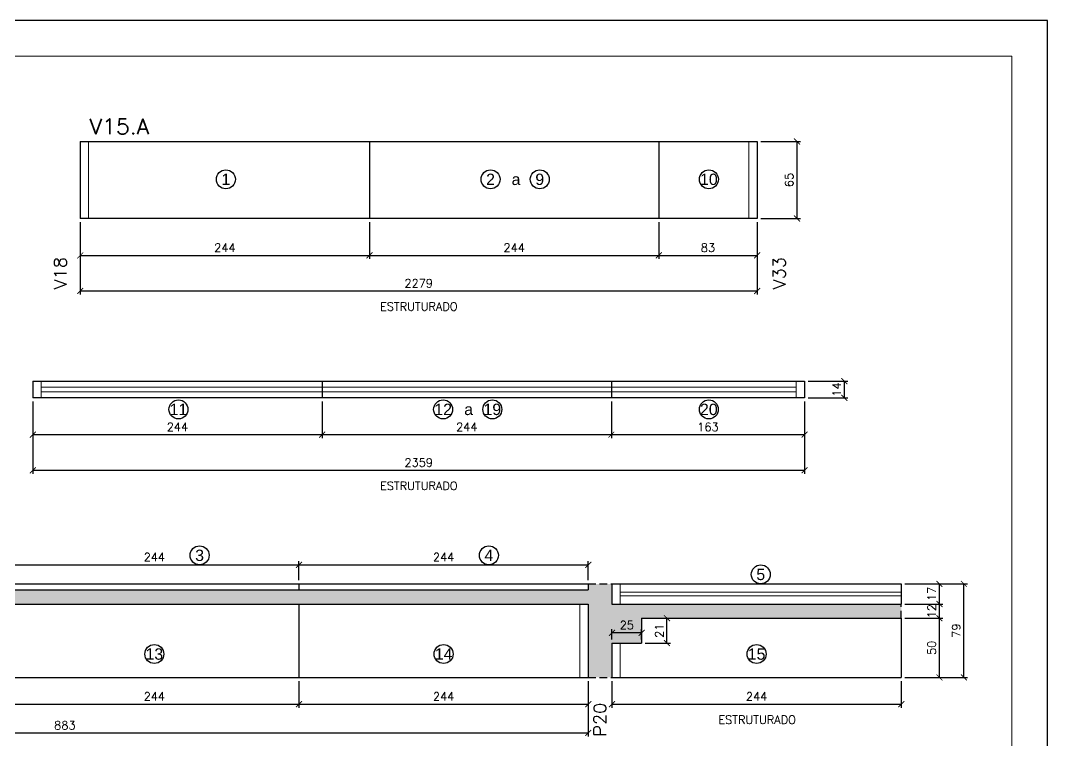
# Model space of a CAD drawing. Extents: x -23436 to 4767, y -4638 to 9755.
# Drawn here: x -16888 to -16021, y 1075 to 1682 of the extents above; entities that cross this region are included whole.
import ezdxf
from ezdxf.enums import TextEntityAlignment as Align

# ---------------------------------------------------------------- set-up
doc = ezdxf.new("R2010")
doc.units = 0
doc.header["$PDMODE"] = 2
doc.header["$PDSIZE"] = 10
doc.linetypes.add('HIDDEN', pattern=[9.525, 6.35, -3.175])
doc.layers.get('0').update_dxf_attribs({"lineweight": 13})
doc.layers.get('Defpoints').update_dxf_attribs({"lineweight": 13})
for name, color, linetype in [('Concreto', 250, 'HIDDEN'), ('Cota', 4, 'Continuous'), ('MB Logo', 255, 'Continuous'), ('Painéis', 200, 'Continuous'), ('Romaneio', 10, 'Continuous')]:
    doc.layers.add(name, color=color, linetype=linetype)
for name, color, linetype, lineweight in [('FOLHA MB', 7, 'Continuous', 13), ('Sarr 2.2x7', 40, 'Continuous', 9), ('Texto Seção', 7, 'Continuous', 15)]:
    doc.layers.add(name, color=color, linetype=linetype, lineweight=lineweight)
doc.layers.add('Laje_Perimetro', color=7, linetype='Continuous', plot=False)
doc.styles.add('ARIAL', font='arial.ttf', dxfattribs={"oblique": 15, "height": 25})
doc.styles.add('REGUA-120', font='ROMANS.shx', dxfattribs={"height": 15})
doc.styles.add('ROMANS', font='romans.shx')
doc.dimstyles.new('Cota Paínel', dxfattribs={"dimtxt": 7, "dimasz": 5, "dimexe": 3, "dimexo": 3, "dimgap": 3, "dimtad": 1, "dimdec": 1, "dimzin": 12, "dimdsep": 46, "dimtxsty": 'ROMANS', "dimblk": 'ARCHTICK', "dimcen": 0, "dimclrd": 4, "dimclre": 4, "dimclrt": 1, "dimadec": 1, "dimazin": 3, "dimtfac": 1, "dimtdec": 1, "dimtmove": 0, "dimatfit": 3, "dimldrblk": 'OBLIQUE', "dimfxl": 1, "dimtolj": 1, "dimtzin": 12, "dimarcsym": 0})

# ---------------------------------------------------------------- blocks, each defined once
blk = doc.blocks.new('A$C169d8357')
at = {"layer": 'FOLHA MB', "color": 1}
for points in [[(0, 1199.94), (0, 149.94), (1485.02, 149.94), (1485.02, 1199.94)], [(70, 1169.94), (70, 179.94), (1455.02, 179.94), (1455.02, 1169.94)]]:
    blk.add_lwpolyline(points, close=True, dxfattribs=at)
blk = doc.blocks.new('_ArchTick')
at = {"color": 0, "linetype": 'ByBlock', "const_width": 0.15}
blk.add_lwpolyline([(-0.5, -0.5), (0.5, 0.5)], dxfattribs=at)
blk = doc.blocks.new('*D896')
at = {"layer": 'Cota', "color": 4, "lineweight": -2, "transparency": 16777216}
for p, q in [((-16223.2, 1377.87), (-16189.68, 1377.87)), ((-16192.68, 1363.87), (-16192.68, 1377.87)), ((-16223.2, 1363.87), (-16189.68, 1363.87))]:
    blk.add_line(p, q, dxfattribs=at)
at = {"layer": 'Defpoints', "color": 0, "transparency": 16777216}
for p in [(-16226.2, 1377.87), (-16192.68, 1377.87), (-16226.2, 1363.87)]:
    blk.add_point(p, dxfattribs=at)
at = {"layer": 'Cota', "color": 4, "lineweight": -2, "transparency": 16777216, "xscale": 5, "yscale": 5, "zscale": 5}
for p, rotation in [((-16192.68, 1377.87), 90), ((-16192.68, 1363.87), 270)]:
    blk.add_blockref('_ArchTick', p, dxfattribs=dict(at, rotation=rotation))
at = {"layer": 'Cota', "color": 1, "transparency": 16777216, "insert": (-16199.18, 1370.87), "char_height": 7, "attachment_point": 5, "rotation": 90, "style": 'ROMANS'}
blk.add_mtext('\\A1;14', dxfattribs=at)
blk = doc.blocks.new('_OBLIQUE')
at = {"color": 0, "linetype": 'ByBlock', "lineweight": -2}
for p, q in [((0, 0), (-1, 0)), ((-0.5, -0.5), (0.5, 0.5))]:
    blk.add_line(p, q, dxfattribs=at)
blk = doc.blocks.new('*D897')
at = {"layer": 'Cota', "color": 4, "lineweight": -2, "transparency": 16777216}
for p, q in [((-16263.2, 1580.16), (-16229.68, 1580.16)), ((-16232.68, 1580.16), (-16232.68, 1515.16)), ((-16263.2, 1515.16), (-16229.68, 1515.16))]:
    blk.add_line(p, q, dxfattribs=at)
at = {"layer": 'Defpoints', "color": 0, "transparency": 16777216}
for p in [(-16266.2, 1580.16), (-16266.2, 1515.16), (-16232.68, 1515.16)]:
    blk.add_point(p, dxfattribs=at)
at = {"layer": 'Cota', "color": 4, "lineweight": -2, "transparency": 16777216, "xscale": 5, "yscale": 5, "zscale": 5}
for p, rotation in [((-16232.68, 1580.16), 90), ((-16232.68, 1515.16), 270)]:
    blk.add_blockref('_ArchTick', p, dxfattribs=dict(at, rotation=rotation))
at = {"layer": 'Cota', "color": 1, "transparency": 16777216, "insert": (-16239.18, 1547.66), "char_height": 7, "attachment_point": 5, "rotation": 90, "style": 'ROMANS'}
blk.add_mtext('\\A1;65', dxfattribs=at)
blk = doc.blocks.new('*D898')
at = {"layer": 'Cota', "color": 4, "lineweight": -2, "transparency": 16777216}
for p, q in [((-16877.2, 1360.87), (-16877.2, 1329.77)), ((-16633.2, 1360.87), (-16633.2, 1329.77)), ((-16877.2, 1332.77), (-16633.2, 1332.77))]:
    blk.add_line(p, q, dxfattribs=at)
at = {"layer": 'Defpoints', "color": 0, "transparency": 16777216}
for p in [(-16877.2, 1363.87), (-16633.2, 1363.87), (-16633.2, 1332.77)]:
    blk.add_point(p, dxfattribs=at)
at = {"layer": 'Cota', "color": 4, "lineweight": -2, "transparency": 16777216, "xscale": 5, "yscale": 5, "zscale": 5, "rotation": 180}
blk.add_blockref('_ArchTick', (-16877.2, 1332.77), dxfattribs=at)
at = {"layer": 'Cota', "color": 4, "lineweight": -2, "transparency": 16777216, "xscale": 5, "yscale": 5, "zscale": 5}
blk.add_blockref('_ArchTick', (-16633.2, 1332.77), dxfattribs=at)
at = {"layer": 'Cota', "color": 1, "transparency": 16777216, "insert": (-16755.2, 1339.27), "char_height": 7, "attachment_point": 5, "style": 'ROMANS'}
blk.add_mtext('\\A1;244', dxfattribs=at)
blk = doc.blocks.new('*D899')
at = {"layer": 'Cota', "color": 4, "lineweight": -2, "transparency": 16777216}
for p, q in [((-16633.2, 1360.87), (-16633.2, 1329.77)), ((-16389.2, 1360.87), (-16389.2, 1329.77)), ((-16633.2, 1332.77), (-16389.2, 1332.77))]:
    blk.add_line(p, q, dxfattribs=at)
at = {"layer": 'Defpoints', "color": 0, "transparency": 16777216}
for p in [(-16633.2, 1363.87), (-16389.2, 1363.87), (-16389.2, 1332.77)]:
    blk.add_point(p, dxfattribs=at)
at = {"layer": 'Cota', "color": 4, "lineweight": -2, "transparency": 16777216, "xscale": 5, "yscale": 5, "zscale": 5, "rotation": 180}
blk.add_blockref('_ArchTick', (-16633.2, 1332.77), dxfattribs=at)
at = {"layer": 'Cota', "color": 4, "lineweight": -2, "transparency": 16777216, "xscale": 5, "yscale": 5, "zscale": 5}
blk.add_blockref('_ArchTick', (-16389.2, 1332.77), dxfattribs=at)
at = {"layer": 'Cota', "color": 1, "transparency": 16777216, "insert": (-16511.2, 1339.27), "char_height": 7, "attachment_point": 5, "style": 'ROMANS'}
blk.add_mtext('\\A1;244', dxfattribs=at)
blk = doc.blocks.new('*D903')
at = {"layer": 'Cota', "color": 4, "lineweight": -2, "transparency": 16777216}
for p, q in [((-16877.2, 1360.87), (-16877.2, 1299.72)), ((-16226.2, 1360.87), (-16226.2, 1299.72)), ((-16877.2, 1302.72), (-16226.2, 1302.72))]:
    blk.add_line(p, q, dxfattribs=at)
at = {"layer": 'Defpoints', "color": 0, "transparency": 16777216}
for p in [(-16877.2, 1363.87), (-16226.2, 1363.87), (-16226.2, 1302.72)]:
    blk.add_point(p, dxfattribs=at)
at = {"layer": 'Cota', "color": 4, "lineweight": -2, "transparency": 16777216, "xscale": 5, "yscale": 5, "zscale": 5, "rotation": 180}
blk.add_blockref('_ArchTick', (-16877.2, 1302.72), dxfattribs=at)
at = {"layer": 'Cota', "color": 4, "lineweight": -2, "transparency": 16777216, "xscale": 5, "yscale": 5, "zscale": 5}
blk.add_blockref('_ArchTick', (-16226.2, 1302.72), dxfattribs=at)
at = {"layer": 'Cota', "color": 1, "transparency": 16777216, "insert": (-16551.7, 1309.22), "char_height": 7, "attachment_point": 5, "style": 'ROMANS'}
blk.add_mtext('\\A1;2359', dxfattribs=at)
blk = doc.blocks.new('*D900')
at = {"layer": 'Cota', "color": 4, "lineweight": -2, "transparency": 16777216}
for p, q in [((-16837.2, 1512.16), (-16837.2, 1481.06)), ((-16593.2, 1512.16), (-16593.2, 1481.06)), ((-16837.2, 1484.06), (-16593.2, 1484.06))]:
    blk.add_line(p, q, dxfattribs=at)
at = {"layer": 'Defpoints', "color": 0, "transparency": 16777216}
for p in [(-16837.2, 1515.16), (-16593.2, 1515.16), (-16593.2, 1484.06)]:
    blk.add_point(p, dxfattribs=at)
at = {"layer": 'Cota', "color": 4, "lineweight": -2, "transparency": 16777216, "xscale": 5, "yscale": 5, "zscale": 5, "rotation": 180}
blk.add_blockref('_ArchTick', (-16837.2, 1484.06), dxfattribs=at)
at = {"layer": 'Cota', "color": 4, "lineweight": -2, "transparency": 16777216, "xscale": 5, "yscale": 5, "zscale": 5}
blk.add_blockref('_ArchTick', (-16593.2, 1484.06), dxfattribs=at)
at = {"layer": 'Cota', "color": 1, "transparency": 16777216, "insert": (-16715.2, 1490.56), "char_height": 7, "attachment_point": 5, "style": 'ROMANS'}
blk.add_mtext('\\A1;244', dxfattribs=at)
blk = doc.blocks.new('*D901')
at = {"layer": 'Cota', "color": 4, "lineweight": -2, "transparency": 16777216}
for p, q in [((-16593.2, 1512.16), (-16593.2, 1481.06)), ((-16349.2, 1512.16), (-16349.2, 1481.06)), ((-16593.2, 1484.06), (-16349.2, 1484.06))]:
    blk.add_line(p, q, dxfattribs=at)
at = {"layer": 'Defpoints', "color": 0, "transparency": 16777216}
for p in [(-16593.2, 1515.16), (-16349.2, 1515.16), (-16349.2, 1484.06)]:
    blk.add_point(p, dxfattribs=at)
at = {"layer": 'Cota', "color": 4, "lineweight": -2, "transparency": 16777216, "xscale": 5, "yscale": 5, "zscale": 5, "rotation": 180}
blk.add_blockref('_ArchTick', (-16593.2, 1484.06), dxfattribs=at)
at = {"layer": 'Cota', "color": 4, "lineweight": -2, "transparency": 16777216, "xscale": 5, "yscale": 5, "zscale": 5}
blk.add_blockref('_ArchTick', (-16349.2, 1484.06), dxfattribs=at)
at = {"layer": 'Cota', "color": 1, "transparency": 16777216, "insert": (-16471.2, 1490.56), "char_height": 7, "attachment_point": 5, "style": 'ROMANS'}
blk.add_mtext('\\A1;244', dxfattribs=at)
blk = doc.blocks.new('*D902')
at = {"layer": 'Cota', "color": 4, "lineweight": -2, "transparency": 16777216}
for p, q in [((-16837.2, 1512.16), (-16837.2, 1451.01)), ((-16266.2, 1512.16), (-16266.2, 1451.01)), ((-16837.2, 1454.01), (-16266.2, 1454.01))]:
    blk.add_line(p, q, dxfattribs=at)
at = {"layer": 'Defpoints', "color": 0, "transparency": 16777216}
for p in [(-16837.2, 1515.16), (-16266.2, 1515.16), (-16266.2, 1454.01)]:
    blk.add_point(p, dxfattribs=at)
at = {"layer": 'Cota', "color": 4, "lineweight": -2, "transparency": 16777216, "xscale": 5, "yscale": 5, "zscale": 5, "rotation": 180}
blk.add_blockref('_ArchTick', (-16837.2, 1454.01), dxfattribs=at)
at = {"layer": 'Cota', "color": 4, "lineweight": -2, "transparency": 16777216, "xscale": 5, "yscale": 5, "zscale": 5}
blk.add_blockref('_ArchTick', (-16266.2, 1454.01), dxfattribs=at)
at = {"layer": 'Cota', "color": 1, "transparency": 16777216, "insert": (-16551.7, 1460.51), "char_height": 7, "attachment_point": 5, "style": 'ROMANS'}
blk.add_mtext('\\A1;2279', dxfattribs=at)
blk = doc.blocks.new('*D904')
at = {"layer": 'Cota', "color": 4, "lineweight": -2, "transparency": 16777216}
for p, q in [((-16389.2, 1360.87), (-16389.2, 1329.77)), ((-16226.2, 1360.87), (-16226.2, 1329.77)), ((-16389.2, 1332.77), (-16226.2, 1332.77))]:
    blk.add_line(p, q, dxfattribs=at)
at = {"layer": 'Defpoints', "color": 0, "transparency": 16777216}
for p in [(-16389.2, 1363.87), (-16226.2, 1363.87), (-16226.2, 1332.77)]:
    blk.add_point(p, dxfattribs=at)
at = {"layer": 'Cota', "color": 4, "lineweight": -2, "transparency": 16777216, "xscale": 5, "yscale": 5, "zscale": 5, "rotation": 180}
blk.add_blockref('_ArchTick', (-16389.2, 1332.77), dxfattribs=at)
at = {"layer": 'Cota', "color": 4, "lineweight": -2, "transparency": 16777216, "xscale": 5, "yscale": 5, "zscale": 5}
blk.add_blockref('_ArchTick', (-16226.2, 1332.77), dxfattribs=at)
at = {"layer": 'Cota', "color": 1, "transparency": 16777216, "insert": (-16307.7, 1339.27), "char_height": 7, "attachment_point": 5, "style": 'ROMANS'}
blk.add_mtext('\\A1;163', dxfattribs=at)
blk = doc.blocks.new('*D905')
at = {"layer": 'Cota', "color": 4, "lineweight": -2, "transparency": 16777216}
for p, q in [((-16349.2, 1512.16), (-16349.2, 1481.06)), ((-16266.2, 1512.16), (-16266.2, 1481.06)), ((-16349.2, 1484.06), (-16266.2, 1484.06))]:
    blk.add_line(p, q, dxfattribs=at)
at = {"layer": 'Defpoints', "color": 0, "transparency": 16777216}
for p in [(-16349.2, 1515.16), (-16266.2, 1515.16), (-16266.2, 1484.06)]:
    blk.add_point(p, dxfattribs=at)
at = {"layer": 'Cota', "color": 4, "lineweight": -2, "transparency": 16777216, "xscale": 5, "yscale": 5, "zscale": 5, "rotation": 180}
blk.add_blockref('_ArchTick', (-16349.2, 1484.06), dxfattribs=at)
at = {"layer": 'Cota', "color": 4, "lineweight": -2, "transparency": 16777216, "xscale": 5, "yscale": 5, "zscale": 5}
blk.add_blockref('_ArchTick', (-16266.2, 1484.06), dxfattribs=at)
at = {"layer": 'Cota', "color": 1, "transparency": 16777216, "insert": (-16307.7, 1490.56), "char_height": 7, "attachment_point": 5, "style": 'ROMANS'}
blk.add_mtext('\\A1;83', dxfattribs=at)
blk = doc.blocks.new('*D908')
at = {"layer": 'Cota', "color": 4, "lineweight": -2, "transparency": 16777216}
for p, q in [((-16896.7, 1124.85), (-16896.7, 1102.33)), ((-16652.7, 1124.85), (-16652.7, 1102.33)), ((-16896.7, 1105.33), (-16652.7, 1105.33))]:
    blk.add_line(p, q, dxfattribs=at)
at = {"layer": 'Defpoints', "color": 0, "transparency": 16777216}
for p in [(-16896.7, 1127.85), (-16652.7, 1127.85), (-16652.7, 1105.33)]:
    blk.add_point(p, dxfattribs=at)
at = {"layer": 'Cota', "color": 4, "lineweight": -2, "transparency": 16777216, "xscale": 5, "yscale": 5, "zscale": 5, "rotation": 180}
blk.add_blockref('_ArchTick', (-16896.7, 1105.33), dxfattribs=at)
at = {"layer": 'Cota', "color": 4, "lineweight": -2, "transparency": 16777216, "xscale": 5, "yscale": 5, "zscale": 5}
blk.add_blockref('_ArchTick', (-16652.7, 1105.33), dxfattribs=at)
at = {"layer": 'Cota', "color": 1, "transparency": 16777216, "insert": (-16774.7, 1111.83), "char_height": 7, "attachment_point": 5, "style": 'ROMANS'}
blk.add_mtext('\\A1;244', dxfattribs=at)
blk = doc.blocks.new('*D909')
at = {"layer": 'Cota', "color": 4, "lineweight": -2, "transparency": 16777216}
for p, q in [((-16652.7, 1124.85), (-16652.7, 1102.33)), ((-16408.7, 1124.85), (-16408.7, 1102.33)), ((-16652.7, 1105.33), (-16408.7, 1105.33))]:
    blk.add_line(p, q, dxfattribs=at)
at = {"layer": 'Defpoints', "color": 0, "transparency": 16777216}
for p in [(-16652.7, 1127.85), (-16408.7, 1127.85), (-16408.7, 1105.33)]:
    blk.add_point(p, dxfattribs=at)
at = {"layer": 'Cota', "color": 4, "lineweight": -2, "transparency": 16777216, "xscale": 5, "yscale": 5, "zscale": 5, "rotation": 180}
blk.add_blockref('_ArchTick', (-16652.7, 1105.33), dxfattribs=at)
at = {"layer": 'Cota', "color": 4, "lineweight": -2, "transparency": 16777216, "xscale": 5, "yscale": 5, "zscale": 5}
blk.add_blockref('_ArchTick', (-16408.7, 1105.33), dxfattribs=at)
at = {"layer": 'Cota', "color": 1, "transparency": 16777216, "insert": (-16530.7, 1111.83), "char_height": 7, "attachment_point": 5, "style": 'ROMANS'}
blk.add_mtext('\\A1;244', dxfattribs=at)
blk = doc.blocks.new('*D910')
at = {"layer": 'Cota', "color": 4, "lineweight": -2, "transparency": 16777216}
for p, q in [((-16388.7, 1124.85), (-16388.7, 1102.33)), ((-16144.7, 1124.85), (-16144.7, 1102.33)), ((-16388.7, 1105.33), (-16144.7, 1105.33))]:
    blk.add_line(p, q, dxfattribs=at)
at = {"layer": 'Defpoints', "color": 0, "transparency": 16777216}
for p in [(-16388.7, 1127.85), (-16144.7, 1127.85), (-16144.7, 1105.33)]:
    blk.add_point(p, dxfattribs=at)
at = {"layer": 'Cota', "color": 4, "lineweight": -2, "transparency": 16777216, "xscale": 5, "yscale": 5, "zscale": 5, "rotation": 180}
blk.add_blockref('_ArchTick', (-16388.7, 1105.33), dxfattribs=at)
at = {"layer": 'Cota', "color": 4, "lineweight": -2, "transparency": 16777216, "xscale": 5, "yscale": 5, "zscale": 5}
blk.add_blockref('_ArchTick', (-16144.7, 1105.33), dxfattribs=at)
at = {"layer": 'Cota', "color": 1, "transparency": 16777216, "insert": (-16266.7, 1111.83), "char_height": 7, "attachment_point": 5, "style": 'ROMANS'}
blk.add_mtext('\\A1;244', dxfattribs=at)
blk = doc.blocks.new('*D917')
at = {"layer": 'Cota', "color": 4, "lineweight": -2, "transparency": 16777216}
for p, q in [((-17291.7, 1124.85), (-17291.7, 1078.01)), ((-16408.7, 1124.85), (-16408.7, 1078.01)), ((-17291.7, 1081.01), (-16408.7, 1081.01))]:
    blk.add_line(p, q, dxfattribs=at)
at = {"layer": 'Defpoints', "color": 0, "transparency": 16777216}
for p in [(-17291.7, 1127.85), (-16408.7, 1127.85), (-16408.7, 1081.01)]:
    blk.add_point(p, dxfattribs=at)
at = {"layer": 'Cota', "color": 4, "lineweight": -2, "transparency": 16777216, "xscale": 5, "yscale": 5, "zscale": 5, "rotation": 180}
blk.add_blockref('_ArchTick', (-17291.7, 1081.01), dxfattribs=at)
at = {"layer": 'Cota', "color": 4, "lineweight": -2, "transparency": 16777216, "xscale": 5, "yscale": 5, "zscale": 5}
blk.add_blockref('_ArchTick', (-16408.7, 1081.01), dxfattribs=at)
at = {"layer": 'Cota', "color": 1, "transparency": 16777216, "insert": (-16850.2, 1087.51), "char_height": 7, "attachment_point": 5, "style": 'ROMANS'}
blk.add_mtext('\\A1;883', dxfattribs=at)
blk = doc.blocks.new('*D922')
at = {"layer": 'Cota', "color": 4, "lineweight": -2, "transparency": 16777216}
for p, q in [((-16141.7, 1177.85), (-16109.48, 1177.85)), ((-16112.48, 1127.85), (-16112.48, 1177.85)), ((-16141.7, 1127.85), (-16109.48, 1127.85))]:
    blk.add_line(p, q, dxfattribs=at)
at = {"layer": 'Defpoints', "color": 0, "transparency": 16777216}
for p in [(-16144.7, 1177.85), (-16112.48, 1177.85), (-16144.7, 1127.85)]:
    blk.add_point(p, dxfattribs=at)
at = {"layer": 'Cota', "color": 4, "lineweight": -2, "transparency": 16777216, "xscale": 5, "yscale": 5, "zscale": 5}
for p, rotation in [((-16112.48, 1177.85), 90), ((-16112.48, 1127.85), 270)]:
    blk.add_blockref('_ArchTick', p, dxfattribs=dict(at, rotation=rotation))
at = {"layer": 'Cota', "color": 1, "transparency": 16777216, "insert": (-16118.98, 1152.85), "char_height": 7, "attachment_point": 5, "rotation": 90, "style": 'ROMANS'}
blk.add_mtext('\\A1;50', dxfattribs=at)
blk = doc.blocks.new('*D923')
at = {"layer": 'Cota', "color": 4, "lineweight": -2, "transparency": 16777216}
for p, q in [((-16141.7, 1189.85), (-16109.48, 1189.85)), ((-16112.48, 1177.85), (-16112.48, 1189.85)), ((-16141.7, 1177.85), (-16109.48, 1177.85))]:
    blk.add_line(p, q, dxfattribs=at)
at = {"layer": 'Defpoints', "color": 0, "transparency": 16777216}
for p in [(-16144.7, 1189.85), (-16112.48, 1189.85), (-16144.7, 1177.85)]:
    blk.add_point(p, dxfattribs=at)
at = {"layer": 'Cota', "color": 4, "lineweight": -2, "transparency": 16777216, "xscale": 5, "yscale": 5, "zscale": 5}
for p, rotation in [((-16112.48, 1189.85), 90), ((-16112.48, 1177.85), 270)]:
    blk.add_blockref('_ArchTick', p, dxfattribs=dict(at, rotation=rotation))
at = {"layer": 'Cota', "color": 1, "transparency": 16777216, "insert": (-16118.98, 1183.85), "char_height": 7, "attachment_point": 5, "rotation": 90, "style": 'ROMANS'}
blk.add_mtext('\\A1;12', dxfattribs=at)
blk = doc.blocks.new('*D924')
at = {"layer": 'Cota', "color": 4, "lineweight": -2, "transparency": 16777216}
for p, q in [((-16141.7, 1206.85), (-16109.48, 1206.85)), ((-16112.48, 1189.85), (-16112.48, 1206.85)), ((-16141.7, 1189.85), (-16109.48, 1189.85))]:
    blk.add_line(p, q, dxfattribs=at)
at = {"layer": 'Defpoints', "color": 0, "transparency": 16777216}
for p in [(-16144.7, 1206.85), (-16112.48, 1206.85), (-16144.7, 1189.85)]:
    blk.add_point(p, dxfattribs=at)
at = {"layer": 'Cota', "color": 4, "lineweight": -2, "transparency": 16777216, "xscale": 5, "yscale": 5, "zscale": 5}
for p, rotation in [((-16112.48, 1206.85), 90), ((-16112.48, 1189.85), 270)]:
    blk.add_blockref('_ArchTick', p, dxfattribs=dict(at, rotation=rotation))
at = {"layer": 'Cota', "color": 1, "transparency": 16777216, "insert": (-16118.98, 1198.35), "char_height": 7, "attachment_point": 5, "rotation": 90, "style": 'ROMANS'}
blk.add_mtext('\\A1;17', dxfattribs=at)
blk = doc.blocks.new('*D925')
at = {"layer": 'Cota', "color": 4, "lineweight": -2, "transparency": 16777216}
for p, q in [((-16141.7, 1206.85), (-16088.86, 1206.85)), ((-16091.86, 1127.85), (-16091.86, 1206.85)), ((-16141.7, 1127.85), (-16088.86, 1127.85))]:
    blk.add_line(p, q, dxfattribs=at)
at = {"layer": 'Defpoints', "color": 0, "transparency": 16777216}
for p in [(-16144.7, 1206.85), (-16091.86, 1206.85), (-16144.7, 1127.85)]:
    blk.add_point(p, dxfattribs=at)
at = {"layer": 'Cota', "color": 4, "lineweight": -2, "transparency": 16777216, "xscale": 5, "yscale": 5, "zscale": 5}
for p, rotation in [((-16091.86, 1206.85), 90), ((-16091.86, 1127.85), 270)]:
    blk.add_blockref('_ArchTick', p, dxfattribs=dict(at, rotation=rotation))
at = {"layer": 'Cota', "color": 1, "transparency": 16777216, "insert": (-16098.36, 1167.35), "char_height": 7, "attachment_point": 5, "rotation": 90, "style": 'ROMANS'}
blk.add_mtext('\\A1;79', dxfattribs=at)
blk = doc.blocks.new('*D926')
at = {"layer": 'Cota', "color": 4, "lineweight": -2, "transparency": 16777216}
for p, q in [((-16360.7, 1177.85), (-16339.34, 1177.85)), ((-16342.34, 1156.85), (-16342.34, 1177.85)), ((-16360.7, 1156.85), (-16339.34, 1156.85))]:
    blk.add_line(p, q, dxfattribs=at)
at = {"layer": 'Defpoints', "color": 0, "transparency": 16777216}
for p in [(-16363.7, 1177.85), (-16342.34, 1177.85), (-16363.7, 1156.85)]:
    blk.add_point(p, dxfattribs=at)
at = {"layer": 'Cota', "color": 4, "lineweight": -2, "transparency": 16777216, "xscale": 5, "yscale": 5, "zscale": 5}
for p, rotation in [((-16342.34, 1177.85), 90), ((-16342.34, 1156.85), 270)]:
    blk.add_blockref('_ArchTick', p, dxfattribs=dict(at, rotation=rotation))
at = {"layer": 'Cota', "color": 1, "transparency": 16777216, "insert": (-16348.84, 1167.35), "char_height": 7, "attachment_point": 5, "rotation": 90, "style": 'ROMANS'}
blk.add_mtext('\\A1;21', dxfattribs=at)
blk = doc.blocks.new('*D927')
at = {"layer": 'Cota', "color": 4, "lineweight": -2, "transparency": 16777216}
for p, q in [((-16388.7, 1159.85), (-16388.7, 1168.52)), ((-16363.7, 1165.52), (-16388.7, 1165.52)), ((-16363.7, 1159.85), (-16363.7, 1168.52))]:
    blk.add_line(p, q, dxfattribs=at)
at = {"layer": 'Defpoints', "color": 0, "transparency": 16777216}
for p in [(-16388.7, 1165.52), (-16388.7, 1156.85), (-16363.7, 1156.85)]:
    blk.add_point(p, dxfattribs=at)
at = {"layer": 'Cota', "color": 4, "lineweight": -2, "transparency": 16777216, "xscale": 5, "yscale": 5, "zscale": 5, "rotation": 180}
blk.add_blockref('_ArchTick', (-16388.7, 1165.52), dxfattribs=at)
at = {"layer": 'Cota', "color": 4, "lineweight": -2, "transparency": 16777216, "xscale": 5, "yscale": 5, "zscale": 5}
blk.add_blockref('_ArchTick', (-16363.7, 1165.52), dxfattribs=at)
at = {"layer": 'Cota', "color": 1, "transparency": 16777216, "insert": (-16376.2, 1172.02), "char_height": 7, "attachment_point": 5, "style": 'ROMANS'}
blk.add_mtext('\\A1;25', dxfattribs=at)
blk = doc.blocks.new('*D936')
at = {"layer": 'Cota', "color": 4, "lineweight": -2, "transparency": 16777216}
for p, q in [((-16896.7, 1209.85), (-16896.7, 1225.93)), ((-16896.7, 1222.93), (-16652.7, 1222.93)), ((-16652.7, 1209.85), (-16652.7, 1225.93))]:
    blk.add_line(p, q, dxfattribs=at)
at = {"layer": 'Defpoints', "color": 0, "transparency": 16777216}
for p in [(-16652.7, 1222.93), (-16896.7, 1206.85), (-16652.7, 1206.85)]:
    blk.add_point(p, dxfattribs=at)
at = {"layer": 'Cota', "color": 4, "lineweight": -2, "transparency": 16777216, "xscale": 5, "yscale": 5, "zscale": 5, "rotation": 180}
blk.add_blockref('_ArchTick', (-16896.7, 1222.93), dxfattribs=at)
at = {"layer": 'Cota', "color": 4, "lineweight": -2, "transparency": 16777216, "xscale": 5, "yscale": 5, "zscale": 5}
blk.add_blockref('_ArchTick', (-16652.7, 1222.93), dxfattribs=at)
at = {"layer": 'Cota', "color": 1, "transparency": 16777216, "insert": (-16774.7, 1229.43), "char_height": 7, "attachment_point": 5, "style": 'ROMANS'}
blk.add_mtext('\\A1;244', dxfattribs=at)
blk = doc.blocks.new('*D937')
at = {"layer": 'Cota', "color": 4, "lineweight": -2, "transparency": 16777216}
for p, q in [((-16652.7, 1209.85), (-16652.7, 1225.93)), ((-16652.7, 1222.93), (-16408.7, 1222.93)), ((-16408.7, 1209.85), (-16408.7, 1225.93))]:
    blk.add_line(p, q, dxfattribs=at)
at = {"layer": 'Defpoints', "color": 0, "transparency": 16777216}
for p in [(-16408.7, 1222.93), (-16652.7, 1206.85), (-16408.7, 1206.85)]:
    blk.add_point(p, dxfattribs=at)
at = {"layer": 'Cota', "color": 4, "lineweight": -2, "transparency": 16777216, "xscale": 5, "yscale": 5, "zscale": 5, "rotation": 180}
blk.add_blockref('_ArchTick', (-16652.7, 1222.93), dxfattribs=at)
at = {"layer": 'Cota', "color": 4, "lineweight": -2, "transparency": 16777216, "xscale": 5, "yscale": 5, "zscale": 5}
blk.add_blockref('_ArchTick', (-16408.7, 1222.93), dxfattribs=at)
at = {"layer": 'Cota', "color": 1, "transparency": 16777216, "insert": (-16530.7, 1229.43), "char_height": 7, "attachment_point": 5, "style": 'ROMANS'}
blk.add_mtext('\\A1;244', dxfattribs=at)

msp = doc.modelspace()

# ---------------------------------------------------------------- hatches: boundary and pattern name
at = {"layer": 'Concreto'}
h = msp.add_hatch(dxfattribs=at)
h.set_pattern_fill('AR-CONC', color=256, scale=2.5)
h.set_pattern_definition([(50, (0, 47.933), (17.931505, -1.568803), [1.875, -20.625]), (355, (0, 47.933), (-3.468783, 18.804803), [1.5, -16.5]), (100.45144, (1.494, 47.803), (14.462721, 17.236), [1.593505, -17.528553]), (46.1842, (0, 52.933), (26.681033, -4.137982), [2.8125, -30.9375]), (96.63564, (2.223, 52.589), (23.36655, 24.352965), [2.39026, -26.292844]), (351.18416, (0, 52.933), (23.36655, 24.352965), [2.25, -24.75]), (21, (2.5, 51.683), (14.922676, -10.065472), [1.875, -20.625]), (326, (2.5, 51.683), (6.082883, 18.128751), [1.5, -16.5]), (71.45144, (3.744, 50.845), (21.00556, 8.063279), [1.593505, -17.528553]), (37.5, (0, 47.9334), (0.3039964, 8.3223463), [0, -16.3, 0, -16.75, 0, -16.5625]), (7.5, (0, 47.933), (6.5767384, 9.860293), [0, -9.55, 0, -15.925, 0, -6.3125]), (327.5, (-5.575, 47.9334), (13.345561, -0.5638718), [0, -6.25, 0, -19.5, 0, -25.875]), (317.5, (-8.075, 47.933), (14.579654, 2.5026246), [0, -8.125, 0, -12.95, 0, -18.375])])
h.paths.add_polyline_path([(-16363.7, 1177.85), (-16144.7, 1177.85), (-16144.7, 1189.85), (-16381.7, 1189.85), (-16388.7, 1189.85), (-16388.7, 1206.85), (-16408.7, 1206.85), (-16408.7, 1201.85), (-17291.7, 1201.85), (-17291.7, 1189.85), (-17284.7, 1189.85), (-17088.7, 1189.85), (-17088.7, 1167.85), (-17030.7, 1167.85), (-17030.7, 1189.85), (-16408.7, 1189.85), (-16408.7, 1127.85), (-16388.7, 1127.85), (-16388.7, 1156.85), (-16381.7, 1156.85), (-16363.7, 1156.85)])

# ---------------------------------------------------------------- linework, layer by layer
for p, q in [((-16408.7, 1206.85), (-16388.7, 1206.85)), ((-16144.7, 1177.85), (-16144.7, 1189.85)), ((-16408.7, 1127.85), (-16388.7, 1127.85))]:
    msp.add_line(p, q, dxfattribs=at)
at = {"layer": 'Laje_Perimetro'}
msp.add_lwpolyline([(-16021.36, 1682.26), (-17506.38, 1682.26), (-17506.38, 632.26), (-16021.36, 632.26)], close=True, dxfattribs=at)
at = {"layer": 'Painéis'}
for p, q in [((-16837.2, 1580.16), (-16266.2, 1580.16)), ((-16837.2, 1580.16), (-16837.2, 1515.16)), ((-16593.2, 1580.16), (-16593.2, 1515.16)), ((-16349.2, 1580.16), (-16349.2, 1515.16)), ((-16266.2, 1580.16), (-16266.2, 1515.16)), ((-16266.2, 1515.16), (-16837.2, 1515.16)), ((-16877.2, 1377.87), (-16226.2, 1377.87)), ((-16877.2, 1377.87), (-16877.2, 1363.87)), ((-16633.2, 1377.87), (-16633.2, 1363.87)), ((-16389.2, 1377.87), (-16389.2, 1363.87)), ((-16226.2, 1377.87), (-16226.2, 1363.87)), ((-16226.2, 1363.87), (-16877.2, 1363.87)), ((-17291.7, 1206.85), (-16408.7, 1206.85)), ((-16652.7, 1206.85), (-16652.7, 1201.85)), ((-16408.7, 1206.85), (-16408.7, 1201.85)), ((-16388.7, 1206.85), (-16388.7, 1189.85)), ((-16388.7, 1206.85), (-16144.7, 1206.85)), ((-16144.7, 1206.85), (-16144.7, 1189.85)), ((-17291.7, 1201.85), (-16408.7, 1201.85)), ((-17030.7, 1189.85), (-16408.7, 1189.85)), ((-16652.7, 1189.85), (-16652.7, 1127.85)), ((-16408.7, 1189.85), (-16408.7, 1127.85)), ((-16388.7, 1189.85), (-16144.7, 1189.85)), ((-16363.7, 1177.85), (-16363.7, 1156.85)), ((-16363.7, 1177.85), (-16144.7, 1177.85)), ((-16144.7, 1177.85), (-16144.7, 1127.85)), ((-16388.7, 1156.85), (-16363.7, 1156.85)), ((-16388.7, 1156.85), (-16388.7, 1127.85)), ((-17291.7, 1127.85), (-16408.7, 1127.85)), ((-16388.7, 1127.85), (-16144.7, 1127.85))]:
    msp.add_line(p, q, dxfattribs=at)
at = {"layer": 'Romaneio'}
for centre in [(-16714.38, 1548.25), (-16491.12, 1548.25), (-16449.61, 1548.25), (-16306.96, 1548.25), (-16754.38, 1354.09), (-16531.12, 1354.09), (-16489.61, 1354.09), (-16307, 1354.09), (-16736.53, 1230.93), (-16492.53, 1230.93), (-16263.2, 1214.85), (-16774.7, 1147.63), (-16530.7, 1147.63), (-16266.7, 1147.63)]:
    msp.add_circle(centre, 8, dxfattribs=at)
at = {"layer": 'Sarr 2.2x7', "color": 50}
for p, q in [((-16837.2, 1515.16), (-16837.2, 1580.16)), ((-16837.2, 1580.16), (-16833.7, 1580.16)), ((-16830.2, 1580.16), (-16833.7, 1580.16)), ((-16830.2, 1515.16), (-16830.2, 1580.16)), ((-16273.2, 1580.16), (-16269.7, 1580.16)), ((-16273.2, 1580.16), (-16273.2, 1515.16)), ((-16266.2, 1580.16), (-16269.7, 1580.16)), ((-16266.2, 1580.16), (-16266.2, 1515.16)), ((-16837.2, 1515.16), (-16833.7, 1515.16)), ((-16830.2, 1515.16), (-16833.7, 1515.16)), ((-16273.2, 1515.16), (-16269.7, 1515.16)), ((-16266.2, 1515.16), (-16269.7, 1515.16)), ((-16877.2, 1363.87), (-16877.2, 1377.87)), ((-16877.2, 1377.87), (-16873.7, 1377.87)), ((-16870.2, 1377.87), (-16873.7, 1377.87)), ((-16870.2, 1363.87), (-16870.2, 1377.87)), ((-16870.2, 1377.87), (-16870.2, 1375.37)), ((-16870.2, 1377.87), (-16233.2, 1377.87)), ((-16233.2, 1377.87), (-16229.7, 1377.87)), ((-16233.2, 1377.87), (-16233.2, 1363.87)), ((-16233.2, 1377.87), (-16233.2, 1375.37)), ((-16226.2, 1377.87), (-16229.7, 1377.87)), ((-16226.2, 1377.87), (-16226.2, 1363.87)), ((-16870.2, 1372.87), (-16870.2, 1375.37)), ((-16870.2, 1372.87), (-16233.2, 1372.87)), ((-16233.2, 1368.87), (-16870.2, 1368.87)), ((-16870.2, 1368.87), (-16870.2, 1366.37)), ((-16233.2, 1372.87), (-16233.2, 1375.37)), ((-16233.2, 1368.87), (-16233.2, 1366.37)), ((-16877.2, 1363.87), (-16873.7, 1363.87)), ((-16870.2, 1363.87), (-16873.7, 1363.87)), ((-16870.2, 1363.87), (-16870.2, 1366.37)), ((-16233.2, 1363.87), (-16870.2, 1363.87)), ((-16233.2, 1363.87), (-16233.2, 1366.37)), ((-16233.2, 1363.87), (-16229.7, 1363.87)), ((-16226.2, 1363.87), (-16229.7, 1363.87)), ((-17291.7, 1206.85), (-16408.7, 1206.85)), ((-16408.7, 1206.85), (-16408.7, 1204.35)), ((-16408.7, 1201.85), (-16408.7, 1204.35)), ((-16388.7, 1189.85), (-16388.7, 1206.85)), ((-16388.7, 1206.85), (-16385.2, 1206.85)), ((-16381.7, 1206.85), (-16385.2, 1206.85)), ((-16381.7, 1189.85), (-16381.7, 1206.85)), ((-16381.7, 1206.85), (-16381.7, 1203.35)), ((-16381.7, 1206.85), (-16144.7, 1206.85)), ((-16144.7, 1206.85), (-16144.7, 1203.35)), ((-17291.7, 1201.85), (-16408.7, 1201.85)), ((-16381.7, 1199.85), (-16381.7, 1203.35)), ((-16381.7, 1199.85), (-16144.7, 1199.85)), ((-16144.7, 1196.85), (-16381.7, 1196.85)), ((-16381.7, 1196.85), (-16381.7, 1193.35)), ((-16144.7, 1199.85), (-16144.7, 1203.35)), ((-16144.7, 1196.85), (-16144.7, 1193.35)), ((-16415.7, 1189.85), (-16412.2, 1189.85)), ((-16415.7, 1189.85), (-16415.7, 1127.85)), ((-16408.7, 1189.85), (-16412.2, 1189.85)), ((-16408.7, 1189.85), (-16408.7, 1127.85)), ((-16388.7, 1189.85), (-16385.2, 1189.85)), ((-16381.7, 1189.85), (-16385.2, 1189.85)), ((-16381.7, 1189.85), (-16381.7, 1193.35)), ((-16144.7, 1189.85), (-16381.7, 1189.85)), ((-16144.7, 1189.85), (-16144.7, 1193.35)), ((-16388.7, 1127.85), (-16388.7, 1156.85)), ((-16388.7, 1156.85), (-16385.2, 1156.85)), ((-16381.7, 1156.85), (-16385.2, 1156.85)), ((-16381.7, 1127.85), (-16381.7, 1156.85)), ((-16415.7, 1127.85), (-16412.2, 1127.85)), ((-16408.7, 1127.85), (-16412.2, 1127.85)), ((-16388.7, 1127.85), (-16385.2, 1127.85)), ((-16381.7, 1127.85), (-16385.2, 1127.85))]:
    msp.add_line(p, q, dxfattribs=at)

# ---------------------------------------------------------------- block references
at = {"layer": 'MB Logo'}
msp.add_blockref('A$C169d8357', (-17506.38, 482.32), dxfattribs=at)

# ---------------------------------------------------------------- texts
at = {"layer": 'Painéis', "color": 1, "char_height": 7, "attachment_point": 5, "style": 'ROMANS'}
for insert in [(-16551.58, 1440.86), (-16551.58, 1289.56), (-16266.21, 1092.17)]:
    msp.add_mtext('\\A1;ESTRUTURADO', dxfattribs=dict(at, insert=insert))
at = {"layer": 'Romaneio', "color": 0, "style": 'ARIAL'}
for s, p in [('1', (-16714.38, 1548.25)), ('2', (-16491.12, 1548.25)), ('a', (-16469.6, 1548.25)), ('9', (-16449.61, 1548.25)), ('10', (-16306.96, 1548.25)), ('11', (-16754.38, 1354.09)), ('12', (-16531.12, 1354.09)), ('a', (-16509.6, 1354.09)), ('19', (-16489.61, 1354.09)), ('20', (-16307, 1354.09)), ('3', (-16736.53, 1230.93)), ('4', (-16492.53, 1230.93)), ('5', (-16263.2, 1214.85)), ('13', (-16774.7, 1147.63)), ('14', (-16530.7, 1147.63)), ('15', (-16266.7, 1147.63))]:
    msp.add_text(s, height=9.6, dxfattribs=at).set_placement(p, align=Align.MIDDLE_CENTER)
at = {"layer": 'Texto Seção', "style": 'REGUA-120', "width": 1.05}
msp.add_text('V15.A', height=13, dxfattribs=at).set_placement((-16829.35, 1586.35))
for s, p in [('V18', (-16854.01, 1469.06)), ('V33', (-16247.66, 1469.06)), ('P20', (-16398.87, 1092.21))]:
    msp.add_text(s, height=10.4, rotation=90, dxfattribs=at).set_placement(p, align=Align.MIDDLE_CENTER)

# ---------------------------------------------------------------- dimensions: what is measured, and where the dimension line sits
at = {"layer": 'Cota'}
for base, p1, p2, picture, middle in [((-16232.68, 1515.16), (-16266.2, 1580.16), (-16266.2, 1515.16), '*D897', (-16239.18, 1547.66)), ((-16112.48, 1206.85), (-16144.7, 1189.85), (-16144.7, 1206.85), '*D924', (-16118.98, 1198.35)), ((-16091.86, 1206.85), (-16144.7, 1127.85), (-16144.7, 1206.85), '*D925', (-16098.36, 1167.35)), ((-16342.34, 1177.85), (-16363.7, 1156.85), (-16363.7, 1177.85), '*D926', (-16348.84, 1167.35)), ((-16112.48, 1177.85), (-16144.7, 1127.85), (-16144.7, 1177.85), '*D922', (-16118.98, 1152.85))]:
    dim = msp.add_linear_dim(base=base, p1=p1, p2=p2, angle=90, dimstyle='Cota Paínel', dxfattribs=at)
    dim.commit()
    dim.dimension.update_dxf_attribs({"geometry": picture, "text_midpoint": middle})
for base, p1, p2, picture, middle in [((-16593.2, 1484.06), (-16837.2, 1515.16), (-16593.2, 1515.16), '*D900', (-16715.2, 1490.56)), ((-16349.2, 1484.06), (-16593.2, 1515.16), (-16349.2, 1515.16), '*D901', (-16471.2, 1490.56)), ((-16266.2, 1484.06), (-16349.2, 1515.16), (-16266.2, 1515.16), '*D905', (-16307.7, 1490.56)), ((-16633.2, 1332.77), (-16877.2, 1363.87), (-16633.2, 1363.87), '*D898', (-16755.2, 1339.27)), ((-16389.2, 1332.77), (-16633.2, 1363.87), (-16389.2, 1363.87), '*D899', (-16511.2, 1339.27)), ((-16226.2, 1332.77), (-16389.2, 1363.87), (-16226.2, 1363.87), '*D904', (-16307.7, 1339.27)), ((-16388.7, 1165.52), (-16363.7, 1156.85), (-16388.7, 1156.85), '*D927', (-16376.2, 1172.02)), ((-16408.7, 1081.01), (-17291.7, 1127.85), (-16408.7, 1127.85), '*D917', (-16850.2, 1087.51)), ((-16652.7, 1105.33), (-16896.7, 1127.85), (-16652.7, 1127.85), '*D908', (-16774.7, 1111.83)), ((-16408.7, 1105.33), (-16652.7, 1127.85), (-16408.7, 1127.85), '*D909', (-16530.7, 1111.83)), ((-16144.7, 1105.33), (-16388.7, 1127.85), (-16144.7, 1127.85), '*D910', (-16266.7, 1111.83))]:
    dim = msp.add_linear_dim(base=base, p1=p1, p2=p2, dimstyle='Cota Paínel', dxfattribs=at)
    dim.commit()
    dim.dimension.update_dxf_attribs({"geometry": picture, "text_midpoint": middle})
for base, p1, p2, text, picture, middle in [((-16266.2, 1454.01), (-16837.2, 1515.16), (-16266.2, 1515.16), '2279', '*D902', (-16551.7, 1460.51)), ((-16226.2, 1302.72), (-16877.2, 1363.87), (-16226.2, 1363.87), '2359', '*D903', (-16551.7, 1309.22))]:
    dim = msp.add_linear_dim(base=base, p1=p1, p2=p2, text=text, dimstyle='Cota Paínel', dxfattribs=at)
    dim.commit()
    dim.dimension.update_dxf_attribs({"geometry": picture, "text_midpoint": middle})
for base, p1, p2, picture, middle in [((-16192.68, 1377.87), (-16226.2, 1363.87), (-16226.2, 1377.87), '*D896', (-16192.68, 1370.87)), ((-16112.48, 1189.85), (-16144.7, 1177.85), (-16144.7, 1189.85), '*D923', (-16112.48, 1183.85))]:
    dim = msp.add_linear_dim(base=base, p1=p1, p2=p2, angle=90, dimstyle='Cota Paínel', dxfattribs=at)
    dim.commit()
    dim.dimension.update_dxf_attribs({"geometry": picture, "text_midpoint": middle, "dimtype": 160})
for base, p1, p2, picture, middle in [((-16652.7, 1222.93), (-16896.7, 1206.85), (-16652.7, 1206.85), '*D936', (-16774.7, 1229.43)), ((-16408.7, 1222.93), (-16652.7, 1206.85), (-16408.7, 1206.85), '*D937', (-16530.7, 1229.43))]:
    dim = msp.add_linear_dim(base=base, p1=p1, p2=p2, dimstyle='Cota Paínel', override={"dimtmove": 1}, dxfattribs=at)
    dim.commit()
    dim.dimension.update_dxf_attribs({"geometry": picture, "text_midpoint": middle})

doc.saveas('drawing.dxf')
